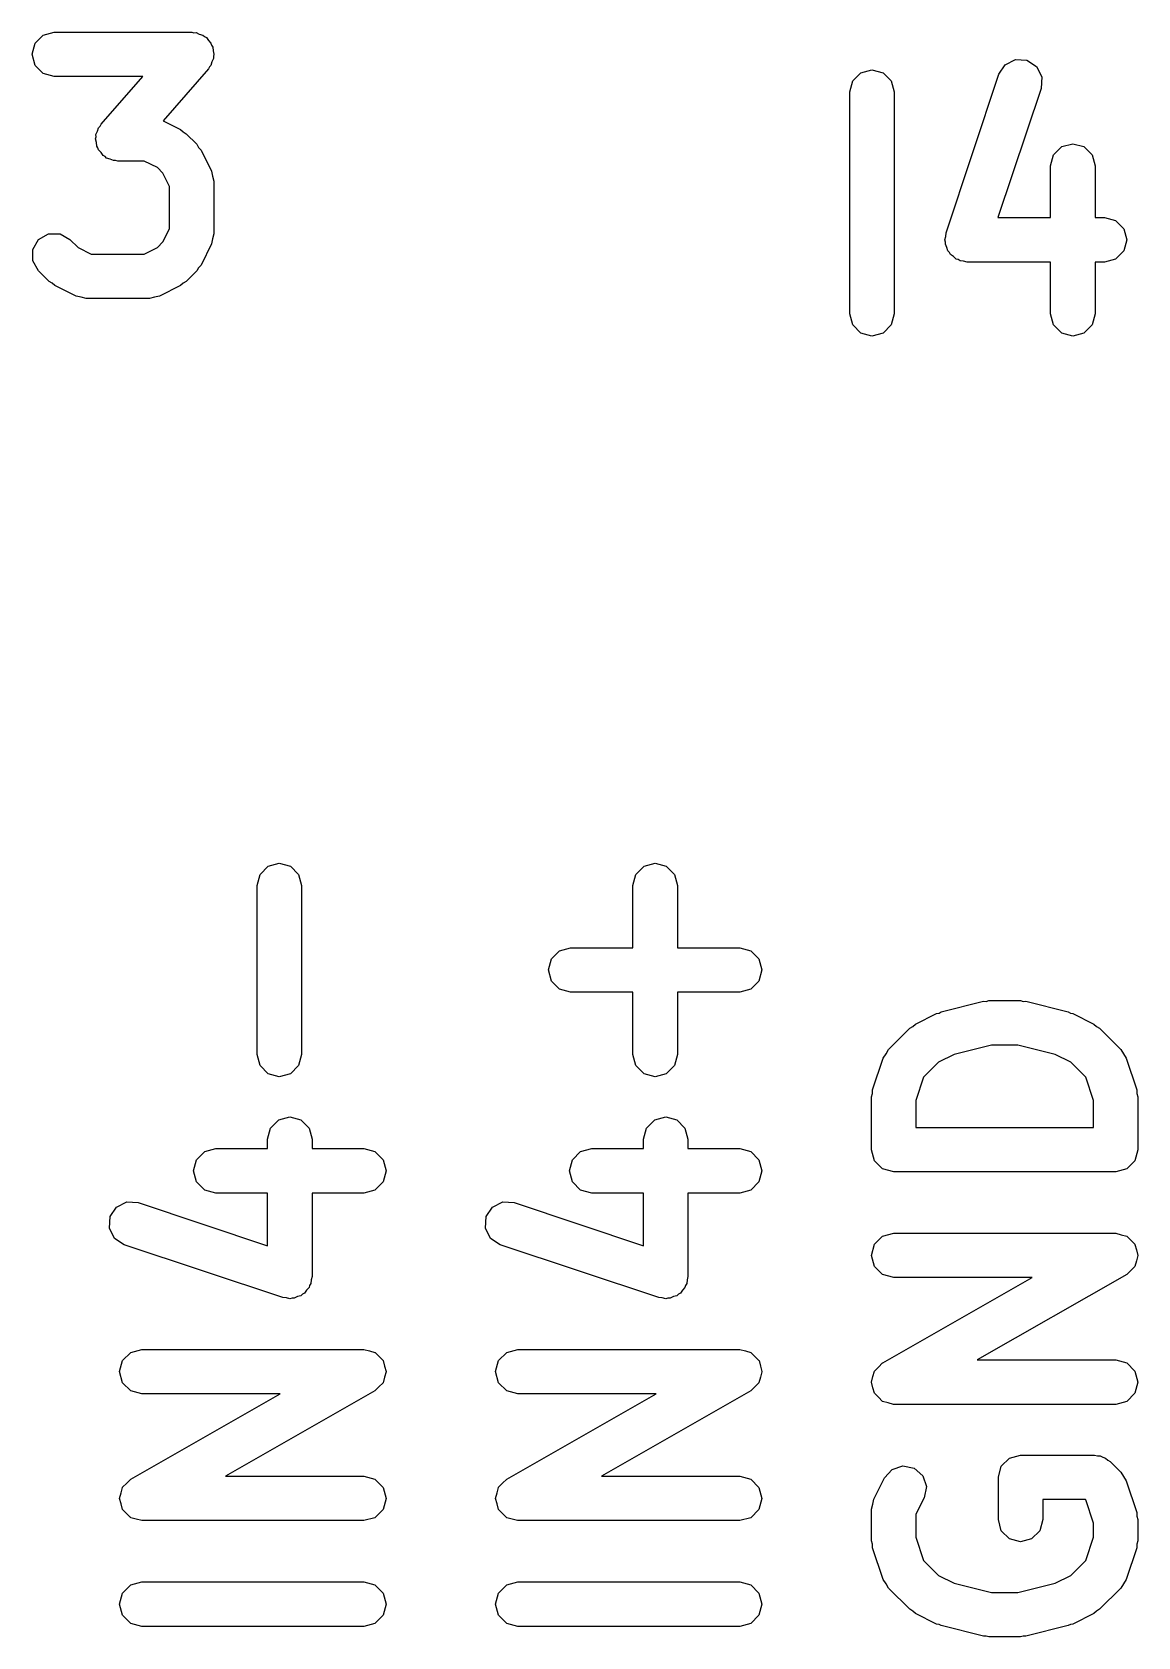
# Model space of a CAD drawing. Extents: x -4.77 to 1.81, y -0.1 to 5.11.
# Drawn here: x -3.1515 to -2.8574, y 3.8813 to 4.3083 of the extents above; entities that cross this region are included whole.
import ezdxf

# ---------------------------------------------------------------- set-up
doc = ezdxf.new("R2010")
doc.units = 0
doc.header["$MEASUREMENT"] = 0
doc.layers.add('BLACK', color=7, linetype='CONTINUOUS')

msp = doc.modelspace()

# ---------------------------------------------------------------- linework, layer by layer
at = {"layer": 'BLACK', "linetype": 'CONTINUOUS'}
for p, q in [((-3.15153, 4.30234), (-3.15074, 4.30529)), ((-3.15074, 4.30529), (-3.14858, 4.30745)), ((-3.14858, 4.30745), (-3.14562, 4.30825)), ((-3.14562, 4.30825), (-3.10907, 4.30825)), ((-3.10907, 4.30825), (-3.1085, 4.30809)), ((-3.1085, 4.30809), (-3.10792, 4.30813)), ((-3.10792, 4.30813), (-3.10705, 4.30771)), ((-3.10705, 4.30771), (-3.10611, 4.30745)), ((-3.10611, 4.30745), (-3.1057, 4.30704)), ((-3.1057, 4.30704), (-3.10518, 4.30678)), ((-3.10518, 4.30678), (-3.10464, 4.30598)), ((-3.10464, 4.30598), (-3.10395, 4.30529)), ((-3.10395, 4.30529), (-3.1038, 4.30473)), ((-3.1038, 4.30473), (-3.10348, 4.30424)), ((-3.10348, 4.30424), (-3.10341, 4.30328)), ((-3.15074, 4.29939), (-3.15153, 4.30234)), ((-3.1037, 4.30032), (-3.10395, 4.29939)), ((-3.10327, 4.30119), (-3.1037, 4.30032)), ((-3.10341, 4.30328), (-3.10316, 4.30234)), ((-3.10316, 4.30234), (-3.10331, 4.30178)), ((-3.10331, 4.30178), (-3.10327, 4.30119)), ((-2.89267, 4.29957), (-2.88994, 4.30094)), ((-2.88994, 4.30094), (-2.88688, 4.30075)), ((-2.88688, 4.30075), (-2.88433, 4.29907)), ((-3.14858, 4.29723), (-3.15074, 4.29939)), ((-3.14562, 4.29643), (-3.14858, 4.29723)), ((-3.12208, 4.29643), (-3.14562, 4.29643)), ((-3.1332, 4.28373), (-3.12208, 4.29643)), ((-3.10462, 4.29845), (-3.11671, 4.28464)), ((-3.10436, 4.29897), (-3.10462, 4.29845)), ((-3.10395, 4.29939), (-3.10436, 4.29897)), ((-2.93324, 4.29529), (-2.93107, 4.29745)), ((-2.93107, 4.29745), (-2.92812, 4.29825)), ((-2.92812, 4.29825), (-2.92517, 4.29745)), ((-2.92517, 4.29745), (-2.92301, 4.29529)), ((-2.90841, 4.25484), (-2.89435, 4.29702)), ((-2.89435, 4.29702), (-2.89267, 4.29957)), ((-2.88433, 4.29907), (-2.88297, 4.29634)), ((-2.88297, 4.29634), (-2.88315, 4.29328)), ((-2.93403, 4.29234), (-2.93324, 4.29529)), ((-2.93403, 4.23328), (-2.93403, 4.29234)), ((-2.92301, 4.29529), (-2.92222, 4.29234)), ((-2.92222, 4.29234), (-2.92222, 4.23328)), ((-2.88315, 4.29328), (-2.89462, 4.25888)), ((-3.13387, 4.2828), (-3.13345, 4.28321)), ((-3.13345, 4.28321), (-3.1332, 4.28373)), ((-3.11671, 4.28464), (-3.11205, 4.28231)), ((-3.13466, 4.27984), (-3.13451, 4.28041)), ((-3.13441, 4.27891), (-3.13466, 4.27984)), ((-3.13454, 4.28099), (-3.13412, 4.28186)), ((-3.13451, 4.28041), (-3.13454, 4.28099)), ((-3.13434, 4.27794), (-3.13441, 4.27891)), ((-3.13412, 4.28186), (-3.13387, 4.2828)), ((-3.11205, 4.28231), (-3.11134, 4.28168)), ((-3.11134, 4.28168), (-3.11051, 4.28121)), ((-3.11051, 4.28121), (-3.1077, 4.27839)), ((-2.87764, 4.27777), (-2.87469, 4.27856)), ((-2.87469, 4.27856), (-2.87174, 4.27777)), ((-3.13402, 4.27745), (-3.13434, 4.27794)), ((-3.13387, 4.27689), (-3.13402, 4.27745)), ((-3.13318, 4.2762), (-3.13387, 4.27689)), ((-3.13264, 4.2754), (-3.13318, 4.2762)), ((-3.13212, 4.27514), (-3.13264, 4.2754)), ((-3.1317, 4.27473), (-3.13212, 4.27514)), ((-3.13077, 4.27448), (-3.1317, 4.27473)), ((-3.1299, 4.27405), (-3.13077, 4.27448)), ((-3.1077, 4.27839), (-3.10723, 4.27757)), ((-3.10723, 4.27757), (-3.1066, 4.27686)), ((-3.1066, 4.27686), (-3.10378, 4.27123)), ((-2.8806, 4.27265), (-2.8798, 4.27561)), ((-2.8798, 4.27561), (-2.87764, 4.27777)), ((-2.87174, 4.27777), (-2.86958, 4.27561)), ((-2.86958, 4.27561), (-2.86879, 4.27265)), ((-3.12931, 4.27409), (-3.1299, 4.27405)), ((-3.12875, 4.27394), (-3.12931, 4.27409)), ((-3.12171, 4.27394), (-3.12875, 4.27394)), ((-3.11819, 4.27218), (-3.12171, 4.27394)), ((-3.11673, 4.27072), (-3.11819, 4.27218)), ((-3.11497, 4.2672), (-3.11673, 4.27072)), ((-3.10378, 4.27123), (-3.10351, 4.2699)), ((-2.8806, 4.25888), (-2.8806, 4.27265)), ((-2.86879, 4.27265), (-2.86879, 4.25888)), ((-3.11497, 4.25593), (-3.11497, 4.2672)), ((-3.10351, 4.2699), (-3.10316, 4.26859)), ((-3.10316, 4.26859), (-3.10316, 4.25453)), ((-2.89462, 4.25888), (-2.8806, 4.25888)), ((-2.86879, 4.25888), (-2.86625, 4.25888)), ((-2.86625, 4.25888), (-2.8633, 4.25808)), ((-2.8633, 4.25808), (-2.86114, 4.25592)), ((-3.15133, 4.25044), (-3.1498, 4.25308)), ((-3.1498, 4.25308), (-3.14715, 4.25461)), ((-3.14715, 4.25461), (-3.1441, 4.25461)), ((-3.1441, 4.25461), (-3.14145, 4.25308)), ((-3.14145, 4.25308), (-3.13931, 4.25095)), ((-3.11673, 4.25241), (-3.11497, 4.25593)), ((-3.10351, 4.25322), (-3.10378, 4.25189)), ((-3.10316, 4.25453), (-3.10351, 4.25322)), ((-2.90872, 4.25297), (-2.90847, 4.25389)), ((-2.90856, 4.25239), (-2.90872, 4.25297)), ((-2.90847, 4.25389), (-2.90841, 4.25484)), ((-2.86114, 4.25592), (-2.86035, 4.25297)), ((-2.86035, 4.25297), (-2.86114, 4.25002)), ((-3.15133, 4.24738), (-3.15133, 4.25044)), ((-3.13931, 4.25095), (-3.13579, 4.24919)), ((-3.13579, 4.24919), (-3.12171, 4.24919)), ((-3.12171, 4.24919), (-3.11819, 4.25095)), ((-3.11819, 4.25095), (-3.11673, 4.25241)), ((-3.10378, 4.25189), (-3.1066, 4.24627)), ((-2.9086, 4.25179), (-2.90856, 4.25239)), ((-2.90817, 4.25094), (-2.9086, 4.25179)), ((-2.90793, 4.25002), (-2.90817, 4.25094)), ((-2.9075, 4.24959), (-2.90793, 4.25002)), ((-2.90723, 4.24905), (-2.9075, 4.24959)), ((-2.90644, 4.24853), (-2.90723, 4.24905)), ((-2.86114, 4.25002), (-2.8633, 4.24786)), ((-3.1498, 4.24473), (-3.15133, 4.24738)), ((-3.14699, 4.24192), (-3.1498, 4.24473)), ((-3.1077, 4.24473), (-3.11051, 4.24192)), ((-3.10723, 4.24556), (-3.1077, 4.24473)), ((-3.1066, 4.24627), (-3.10723, 4.24556)), ((-2.90576, 4.24786), (-2.90644, 4.24853)), ((-2.90518, 4.2477), (-2.90576, 4.24786)), ((-2.90468, 4.24737), (-2.90518, 4.2477)), ((-2.90373, 4.24731), (-2.90468, 4.24737)), ((-2.90281, 4.24706), (-2.90373, 4.24731)), ((-2.8806, 4.24706), (-2.90281, 4.24706)), ((-2.8806, 4.23328), (-2.8806, 4.24706)), ((-2.86625, 4.24706), (-2.86879, 4.24706)), ((-2.86879, 4.24706), (-2.86879, 4.23328)), ((-2.8633, 4.24786), (-2.86625, 4.24706)), ((-3.14616, 4.24145), (-3.14699, 4.24192)), ((-3.14545, 4.24081), (-3.14616, 4.24145)), ((-3.13983, 4.238), (-3.14545, 4.24081)), ((-3.11205, 4.24081), (-3.11767, 4.238)), ((-3.11134, 4.24145), (-3.11205, 4.24081)), ((-3.11051, 4.24192), (-3.11134, 4.24145)), ((-3.1385, 4.23773), (-3.13983, 4.238)), ((-3.13719, 4.23738), (-3.1385, 4.23773)), ((-3.12031, 4.23738), (-3.13719, 4.23738)), ((-3.119, 4.23773), (-3.12031, 4.23738)), ((-3.11767, 4.238), (-3.119, 4.23773)), ((-2.93324, 4.23033), (-2.93403, 4.23328)), ((-2.92222, 4.23328), (-2.92301, 4.23033)), ((-2.8798, 4.23033), (-2.8806, 4.23328)), ((-2.86879, 4.23328), (-2.86958, 4.23033)), ((-2.93107, 4.22817), (-2.93324, 4.23033)), ((-2.92812, 4.22738), (-2.93107, 4.22817)), ((-2.92517, 4.22817), (-2.92812, 4.22738)), ((-2.92301, 4.23033), (-2.92517, 4.22817)), ((-2.87764, 4.22817), (-2.8798, 4.23033)), ((-2.87469, 4.22738), (-2.87764, 4.22817)), ((-2.87174, 4.22817), (-2.87469, 4.22738)), ((-2.86958, 4.23033), (-2.87174, 4.22817)), ((-3.08873, 4.08631), (-3.08578, 4.0871)), ((-3.08578, 4.0871), (-3.08283, 4.08631)), ((-2.98873, 4.08631), (-2.98578, 4.0871)), ((-2.98578, 4.0871), (-2.98283, 4.08631)), ((-3.09169, 4.08119), (-3.0909, 4.08415)), ((-3.0909, 4.08415), (-3.08873, 4.08631)), ((-3.08283, 4.08631), (-3.08067, 4.08415)), ((-3.08067, 4.08415), (-3.07988, 4.08119)), ((-2.99169, 4.08119), (-2.9909, 4.08415)), ((-2.9909, 4.08415), (-2.98873, 4.08631)), ((-2.98283, 4.08631), (-2.98067, 4.08415)), ((-2.98067, 4.08415), (-2.97988, 4.08119)), ((-3.09169, 4.0362), (-3.09169, 4.08119)), ((-3.07988, 4.08119), (-3.07988, 4.0362)), ((-2.99169, 4.0646), (-2.99169, 4.08119)), ((-2.97988, 4.08119), (-2.97988, 4.0646)), ((-3.01418, 4.0587), (-3.01339, 4.06165)), ((-3.01339, 4.06165), (-3.01123, 4.06381)), ((-3.01123, 4.06381), (-3.00828, 4.0646)), ((-3.00828, 4.0646), (-2.99169, 4.0646)), ((-2.97988, 4.0646), (-2.96328, 4.0646)), ((-2.96328, 4.0646), (-2.96033, 4.06381)), ((-2.96033, 4.06381), (-2.95817, 4.06165)), ((-2.95817, 4.06165), (-2.95738, 4.0587)), ((-3.01339, 4.05574), (-3.01418, 4.0587)), ((-2.95738, 4.0587), (-2.95817, 4.05574)), ((-3.01123, 4.05358), (-3.01339, 4.05574)), ((-3.00828, 4.05279), (-3.01123, 4.05358)), ((-2.99169, 4.05279), (-3.00828, 4.05279)), ((-2.99169, 4.0362), (-2.99169, 4.05279)), ((-2.96328, 4.05279), (-2.97988, 4.05279)), ((-2.97988, 4.05279), (-2.97988, 4.0362)), ((-2.96033, 4.05358), (-2.96328, 4.05279)), ((-2.95817, 4.05574), (-2.96033, 4.05358)), ((-2.90971, 4.04755), (-2.89846, 4.05036)), ((-2.89846, 4.05036), (-2.89773, 4.05035)), ((-2.89773, 4.05035), (-2.89703, 4.05054)), ((-2.89703, 4.05054), (-2.88859, 4.05054)), ((-2.88859, 4.05054), (-2.88789, 4.05035)), ((-2.88789, 4.05035), (-2.88716, 4.05036)), ((-2.88716, 4.05036), (-2.87591, 4.04755)), ((-2.91726, 4.04366), (-2.91654, 4.04429)), ((-2.91654, 4.04429), (-2.91092, 4.0471)), ((-2.91092, 4.0471), (-2.91028, 4.04723)), ((-2.91028, 4.04723), (-2.90971, 4.04755)), ((-2.87591, 4.04755), (-2.87534, 4.04723)), ((-2.87534, 4.04723), (-2.8747, 4.0471)), ((-2.8747, 4.0471), (-2.86908, 4.04429)), ((-2.86908, 4.04429), (-2.86837, 4.04366)), ((-2.9237, 4.03756), (-2.91808, 4.04319)), ((-2.91808, 4.04319), (-2.91726, 4.04366)), ((-2.86837, 4.04366), (-2.86755, 4.04319)), ((-2.86755, 4.04319), (-2.86192, 4.03756)), ((-3.0909, 4.03325), (-3.09169, 4.0362)), ((-3.07988, 4.0362), (-3.08067, 4.03325)), ((-2.9909, 4.03325), (-2.99169, 4.0362)), ((-2.97988, 4.0362), (-2.98067, 4.03325)), ((-2.92794, 4.02682), (-2.92513, 4.03525)), ((-2.92513, 4.03525), (-2.92438, 4.03639)), ((-2.92438, 4.03639), (-2.9237, 4.03756)), ((-2.90622, 4.03625), (-2.91041, 4.03416)), ((-2.8963, 4.03873), (-2.90622, 4.03625)), ((-2.88932, 4.03873), (-2.8963, 4.03873)), ((-2.87941, 4.03625), (-2.88932, 4.03873)), ((-2.87522, 4.03416), (-2.87941, 4.03625)), ((-2.86192, 4.03756), (-2.86124, 4.03639)), ((-2.86124, 4.03639), (-2.86049, 4.03525)), ((-2.86049, 4.03525), (-2.85768, 4.02682)), ((-3.08873, 4.03108), (-3.0909, 4.03325)), ((-3.08578, 4.03029), (-3.08873, 4.03108)), ((-3.08283, 4.03108), (-3.08578, 4.03029)), ((-3.08067, 4.03325), (-3.08283, 4.03108)), ((-2.98873, 4.03108), (-2.9909, 4.03325)), ((-2.98578, 4.03029), (-2.98873, 4.03108)), ((-2.98283, 4.03108), (-2.98578, 4.03029)), ((-2.98067, 4.03325), (-2.98283, 4.03108)), ((-2.91041, 4.03416), (-2.91437, 4.0302)), ((-2.87126, 4.0302), (-2.87522, 4.03416)), ((-2.928, 4.02587), (-2.92794, 4.02682)), ((-2.91437, 4.0302), (-2.91643, 4.02399)), ((-2.86919, 4.02399), (-2.87126, 4.0302)), ((-2.85768, 4.02682), (-2.85763, 4.02587)), ((-2.92825, 4.02495), (-2.928, 4.02587)), ((-2.92825, 4.01089), (-2.92825, 4.02495)), ((-2.91643, 4.02399), (-2.91643, 4.01679)), ((-2.86919, 4.01679), (-2.86919, 4.02399)), ((-2.85763, 4.02587), (-2.85738, 4.02495)), ((-2.85738, 4.02495), (-2.85738, 4.01089)), ((-3.08808, 4.01665), (-3.08592, 4.01882)), ((-3.08592, 4.01882), (-3.08297, 4.01961)), ((-3.08297, 4.01961), (-3.08002, 4.01882)), ((-3.08002, 4.01882), (-3.07786, 4.01665)), ((-2.98808, 4.01665), (-2.98592, 4.01882)), ((-2.98592, 4.01882), (-2.98297, 4.01961)), ((-2.98297, 4.01961), (-2.98002, 4.01882)), ((-2.98002, 4.01882), (-2.97786, 4.01665)), ((-3.08888, 4.0137), (-3.08808, 4.01665)), ((-3.07786, 4.01665), (-3.07706, 4.0137)), ((-2.98888, 4.0137), (-2.98808, 4.01665)), ((-2.97786, 4.01665), (-2.97706, 4.0137)), ((-2.91643, 4.01679), (-2.86919, 4.01679)), ((-3.10777, 4.00822), (-3.10561, 4.01038)), ((-3.10561, 4.01038), (-3.10265, 4.01117)), ((-3.10265, 4.01117), (-3.08888, 4.01117)), ((-3.08888, 4.01117), (-3.08888, 4.0137)), ((-3.07706, 4.0137), (-3.07706, 4.01117)), ((-3.07706, 4.01117), (-3.06328, 4.01117)), ((-3.06328, 4.01117), (-3.06033, 4.01038)), ((-3.06033, 4.01038), (-3.05817, 4.00822)), ((-3.00777, 4.00822), (-3.00561, 4.01038)), ((-3.00561, 4.01038), (-3.00265, 4.01117)), ((-3.00265, 4.01117), (-2.98888, 4.01117)), ((-2.98888, 4.01117), (-2.98888, 4.0137)), ((-2.97706, 4.0137), (-2.97706, 4.01117)), ((-2.97706, 4.01117), (-2.96328, 4.01117)), ((-2.96328, 4.01117), (-2.96033, 4.01038)), ((-2.96033, 4.01038), (-2.95817, 4.00822)), ((-2.92745, 4.00794), (-2.92825, 4.01089)), ((-2.85738, 4.01089), (-2.85817, 4.00794)), ((-3.10856, 4.00526), (-3.10777, 4.00822)), ((-3.05817, 4.00822), (-3.05738, 4.00526)), ((-3.00856, 4.00526), (-3.00777, 4.00822)), ((-2.95817, 4.00822), (-2.95738, 4.00526)), ((-2.92529, 4.00577), (-2.92745, 4.00794)), ((-2.92234, 4.00498), (-2.92529, 4.00577)), ((-2.86033, 4.00577), (-2.86328, 4.00498)), ((-2.85817, 4.00794), (-2.86033, 4.00577)), ((-3.10777, 4.00231), (-3.10856, 4.00526)), ((-3.10561, 4.00015), (-3.10777, 4.00231)), ((-3.05817, 4.00231), (-3.06033, 4.00015)), ((-3.05738, 4.00526), (-3.05817, 4.00231)), ((-3.00777, 4.00231), (-3.00856, 4.00526)), ((-3.00561, 4.00015), (-3.00777, 4.00231)), ((-2.95817, 4.00231), (-2.96033, 4.00015)), ((-2.95738, 4.00526), (-2.95817, 4.00231)), ((-2.86328, 4.00498), (-2.92234, 4.00498)), ((-3.12907, 3.99562), (-3.12634, 3.99699)), ((-3.12634, 3.99699), (-3.12328, 3.99681)), ((-3.12328, 3.99681), (-3.08888, 3.98534)), ((-3.10265, 3.99936), (-3.10561, 4.00015)), ((-3.08888, 3.99936), (-3.10265, 3.99936)), ((-3.08888, 3.98534), (-3.08888, 3.99936)), ((-3.06328, 3.99936), (-3.07706, 3.99936)), ((-3.07706, 3.99936), (-3.07706, 3.97714)), ((-3.06033, 4.00015), (-3.06328, 3.99936)), ((-3.02907, 3.99562), (-3.02634, 3.99699)), ((-3.02634, 3.99699), (-3.02328, 3.99681)), ((-3.02328, 3.99681), (-2.98888, 3.98534)), ((-3.00265, 3.99936), (-3.00561, 4.00015)), ((-2.98888, 3.99936), (-3.00265, 3.99936)), ((-2.98888, 3.98534), (-2.98888, 3.99936)), ((-2.96328, 3.99936), (-2.97706, 3.99936)), ((-2.97706, 3.99936), (-2.97706, 3.97714)), ((-2.96033, 4.00015), (-2.96328, 3.99936)), ((-3.13094, 3.99002), (-3.13075, 3.99307)), ((-3.13075, 3.99307), (-3.12907, 3.99562)), ((-3.03094, 3.99002), (-3.03075, 3.99307)), ((-3.03075, 3.99307), (-3.02907, 3.99562)), ((-3.12957, 3.98729), (-3.13094, 3.99002)), ((-3.02957, 3.98729), (-3.03094, 3.99002)), ((-2.92529, 3.98788), (-2.92234, 3.98867)), ((-2.92234, 3.98867), (-2.86328, 3.98867)), ((-2.86328, 3.98867), (-2.86327, 3.98867)), ((-2.86327, 3.98867), (-2.86326, 3.98867)), ((-2.86326, 3.98867), (-2.86179, 3.98827)), ((-2.86179, 3.98827), (-2.86033, 3.98788)), ((-3.12702, 3.9856), (-3.12957, 3.98729)), ((-3.08484, 3.97154), (-3.12702, 3.9856)), ((-3.02702, 3.9856), (-3.02957, 3.98729)), ((-2.98484, 3.97154), (-3.02702, 3.9856)), ((-2.92825, 3.98277), (-2.92745, 3.98572)), ((-2.92745, 3.98572), (-2.92529, 3.98788)), ((-2.86033, 3.98788), (-2.86032, 3.98787)), ((-2.86032, 3.98787), (-2.86031, 3.98787)), ((-2.86031, 3.98787), (-2.85924, 3.98679)), ((-2.85924, 3.98679), (-2.85817, 3.98572)), ((-2.85817, 3.98572), (-2.85817, 3.98571)), ((-2.85817, 3.98571), (-2.85816, 3.9857)), ((-2.85816, 3.9857), (-2.85777, 3.98423)), ((-2.85777, 3.98423), (-2.85738, 3.98277)), ((-2.92745, 3.97981), (-2.92825, 3.98277)), ((-2.92529, 3.97765), (-2.92745, 3.97981)), ((-2.85818, 3.97979), (-2.85926, 3.97872)), ((-2.85817, 3.97981), (-2.85818, 3.9798)), ((-2.85818, 3.9798), (-2.85818, 3.97979)), ((-2.85778, 3.98128), (-2.85817, 3.97981)), ((-2.85738, 3.98274), (-2.85778, 3.98128)), ((-2.85738, 3.98277), (-2.85738, 3.98275)), ((-2.85738, 3.98275), (-2.85738, 3.98274)), ((-3.07731, 3.97622), (-3.07737, 3.97528)), ((-3.07706, 3.97714), (-3.07731, 3.97622)), ((-2.97731, 3.97622), (-2.97737, 3.97528)), ((-2.97706, 3.97714), (-2.97731, 3.97622)), ((-2.92234, 3.97686), (-2.92529, 3.97765)), ((-2.92527, 3.95415), (-2.88552, 3.97686)), ((-2.88552, 3.97686), (-2.92234, 3.97686)), ((-2.86035, 3.97764), (-2.9001, 3.95493)), ((-2.86033, 3.97765), (-2.86035, 3.97765)), ((-2.86035, 3.97765), (-2.86035, 3.97764)), ((-2.85926, 3.97872), (-2.86033, 3.97765)), ((-3.08389, 3.97148), (-3.08484, 3.97154)), ((-3.08297, 3.97124), (-3.08389, 3.97148)), ((-3.08239, 3.97139), (-3.08297, 3.97124)), ((-3.08179, 3.97136), (-3.08239, 3.97139)), ((-3.08094, 3.97178), (-3.08179, 3.97136)), ((-3.08002, 3.97203), (-3.08094, 3.97178)), ((-3.07959, 3.97245), (-3.08002, 3.97203)), ((-3.07905, 3.97272), (-3.07959, 3.97245)), ((-3.07853, 3.97352), (-3.07905, 3.97272)), ((-3.07786, 3.97419), (-3.07853, 3.97352)), ((-3.0777, 3.97477), (-3.07786, 3.97419)), ((-3.07737, 3.97528), (-3.0777, 3.97477)), ((-2.98389, 3.97148), (-2.98484, 3.97154)), ((-2.98297, 3.97124), (-2.98389, 3.97148)), ((-2.98239, 3.97139), (-2.98297, 3.97124)), ((-2.98179, 3.97136), (-2.98239, 3.97139)), ((-2.98094, 3.97178), (-2.98179, 3.97136)), ((-2.98002, 3.97203), (-2.98094, 3.97178)), ((-2.97959, 3.97245), (-2.98002, 3.97203)), ((-2.97905, 3.97272), (-2.97959, 3.97245)), ((-2.97853, 3.97352), (-2.97905, 3.97272)), ((-2.97786, 3.97419), (-2.97853, 3.97352)), ((-2.9777, 3.97477), (-2.97786, 3.97419)), ((-2.97737, 3.97528), (-2.9777, 3.97477)), ((-3.12825, 3.95183), (-3.12745, 3.95479)), ((-3.12745, 3.95479), (-3.12529, 3.95695)), ((-3.12529, 3.95695), (-3.12234, 3.95774)), ((-3.12234, 3.95774), (-3.06328, 3.95774)), ((-3.06328, 3.95774), (-3.06327, 3.95774)), ((-3.06327, 3.95774), (-3.06326, 3.95774)), ((-3.06326, 3.95774), (-3.06179, 3.95734)), ((-3.06179, 3.95734), (-3.06033, 3.95695)), ((-3.06033, 3.95695), (-3.06032, 3.95694)), ((-3.06032, 3.95694), (-3.06031, 3.95693)), ((-3.06031, 3.95693), (-3.05924, 3.95586)), ((-3.05924, 3.95586), (-3.05817, 3.95479)), ((-3.05817, 3.95479), (-3.05817, 3.95477)), ((-3.05817, 3.95477), (-3.05816, 3.95476)), ((-3.05816, 3.95476), (-3.05777, 3.95329)), ((-3.02825, 3.95183), (-3.02745, 3.95479)), ((-3.02745, 3.95479), (-3.02529, 3.95695)), ((-3.02529, 3.95695), (-3.02234, 3.95774)), ((-3.02234, 3.95774), (-2.96328, 3.95774)), ((-2.96328, 3.95774), (-2.96327, 3.95774)), ((-2.96327, 3.95774), (-2.96326, 3.95774)), ((-2.96326, 3.95774), (-2.96179, 3.95734)), ((-2.96179, 3.95734), (-2.96033, 3.95695)), ((-2.96033, 3.95695), (-2.96032, 3.95694)), ((-2.96032, 3.95694), (-2.96031, 3.95693)), ((-2.96031, 3.95693), (-2.95924, 3.95586)), ((-2.95924, 3.95586), (-2.95817, 3.95479)), ((-2.95817, 3.95479), (-2.95817, 3.95477)), ((-2.95817, 3.95477), (-2.95816, 3.95476)), ((-2.95816, 3.95476), (-2.95777, 3.95329)), ((-2.92636, 3.95306), (-2.92529, 3.95414)), ((-2.92529, 3.95414), (-2.92528, 3.95414)), ((-2.92528, 3.95414), (-2.92527, 3.95415)), ((-2.9001, 3.95493), (-2.86328, 3.95493)), ((-2.86328, 3.95493), (-2.86033, 3.95414)), ((-2.86033, 3.95414), (-2.85817, 3.95197)), ((-3.12745, 3.94888), (-3.12825, 3.95183)), ((-3.05778, 3.95034), (-3.05817, 3.94888)), ((-3.05738, 3.95181), (-3.05778, 3.95034)), ((-3.05777, 3.95329), (-3.05738, 3.95183)), ((-3.05738, 3.95183), (-3.05738, 3.95182)), ((-3.05738, 3.95182), (-3.05738, 3.95181)), ((-3.02745, 3.94888), (-3.02825, 3.95183)), ((-2.95778, 3.95034), (-2.95817, 3.94888)), ((-2.95738, 3.95181), (-2.95778, 3.95034)), ((-2.95777, 3.95329), (-2.95738, 3.95183)), ((-2.95738, 3.95183), (-2.95738, 3.95182)), ((-2.95738, 3.95182), (-2.95738, 3.95181)), ((-2.92825, 3.94905), (-2.92785, 3.95051)), ((-2.92785, 3.95051), (-2.92745, 3.95197)), ((-2.92745, 3.95197), (-2.92744, 3.95198)), ((-2.92744, 3.952), (-2.92636, 3.95306)), ((-2.92744, 3.95198), (-2.92744, 3.952)), ((-2.85817, 3.95197), (-2.85738, 3.94902)), ((-3.12529, 3.94672), (-3.12745, 3.94888)), ((-3.12234, 3.94593), (-3.12529, 3.94672)), ((-3.12527, 3.92322), (-3.08552, 3.94593)), ((-3.08552, 3.94593), (-3.12234, 3.94593)), ((-3.06035, 3.94671), (-3.1001, 3.92399)), ((-3.06034, 3.94672), (-3.06035, 3.94671)), ((-3.06033, 3.94672), (-3.06034, 3.94672)), ((-3.05926, 3.94779), (-3.06033, 3.94672)), ((-3.05818, 3.94886), (-3.05926, 3.94779)), ((-3.05817, 3.94888), (-3.05818, 3.94887)), ((-3.05818, 3.94887), (-3.05818, 3.94886)), ((-3.02529, 3.94672), (-3.02745, 3.94888)), ((-3.02234, 3.94593), (-3.02529, 3.94672)), ((-3.02527, 3.92322), (-2.98552, 3.94593)), ((-2.98552, 3.94593), (-3.02234, 3.94593)), ((-2.96035, 3.94671), (-3.0001, 3.92399)), ((-2.96034, 3.94672), (-2.96035, 3.94671)), ((-2.96033, 3.94672), (-2.96034, 3.94672)), ((-2.95926, 3.94779), (-2.96033, 3.94672)), ((-2.95818, 3.94886), (-2.95926, 3.94779)), ((-2.95817, 3.94888), (-2.95818, 3.94887)), ((-2.95818, 3.94887), (-2.95818, 3.94886)), ((-2.92824, 3.94903), (-2.92825, 3.94905)), ((-2.92825, 3.94902), (-2.92824, 3.94903)), ((-2.92785, 3.94756), (-2.92825, 3.94902)), ((-2.92747, 3.94609), (-2.92785, 3.94756)), ((-2.92746, 3.94608), (-2.92747, 3.94609)), ((-2.92745, 3.94607), (-2.92746, 3.94608)), ((-2.92638, 3.945), (-2.92745, 3.94607)), ((-2.85817, 3.94607), (-2.86033, 3.94391)), ((-2.85738, 3.94902), (-2.85817, 3.94607)), ((-2.92532, 3.94392), (-2.92638, 3.945)), ((-2.9253, 3.94392), (-2.92532, 3.94392)), ((-2.92529, 3.94391), (-2.9253, 3.94392)), ((-2.92383, 3.94352), (-2.92529, 3.94391)), ((-2.92237, 3.94312), (-2.92383, 3.94352)), ((-2.92235, 3.94312), (-2.92237, 3.94312)), ((-2.92234, 3.94312), (-2.92235, 3.94312)), ((-2.86328, 3.94312), (-2.92234, 3.94312)), ((-2.86033, 3.94391), (-2.86328, 3.94312)), ((-2.89371, 3.92666), (-2.89155, 3.92883)), ((-2.89155, 3.92883), (-2.88859, 3.92962)), ((-2.88859, 3.92962), (-2.86891, 3.92962)), ((-2.86891, 3.92962), (-2.86816, 3.92942)), ((-2.86816, 3.92942), (-2.86738, 3.92942)), ((-2.86738, 3.92942), (-2.86671, 3.92903)), ((-2.86671, 3.92903), (-2.86596, 3.92883)), ((-2.86596, 3.92883), (-2.86541, 3.92828)), ((-2.92481, 3.92354), (-2.92278, 3.92583)), ((-2.92278, 3.92583), (-2.91988, 3.92679)), ((-2.91988, 3.92679), (-2.91689, 3.92618)), ((-2.91689, 3.92618), (-2.9146, 3.92415)), ((-2.9146, 3.92415), (-2.91363, 3.92125)), ((-2.8945, 3.92371), (-2.89371, 3.92666)), ((-2.86541, 3.92828), (-2.86473, 3.92789)), ((-2.86473, 3.92789), (-2.86192, 3.92508)), ((-2.86192, 3.92508), (-2.86124, 3.9239)), ((-3.12785, 3.91958), (-3.12745, 3.92104)), ((-3.12745, 3.92104), (-3.12744, 3.92105)), ((-3.12744, 3.92106), (-3.12636, 3.92213)), ((-3.12744, 3.92105), (-3.12744, 3.92106)), ((-3.12636, 3.92213), (-3.12529, 3.9232)), ((-3.12529, 3.9232), (-3.12528, 3.92321)), ((-3.12528, 3.92321), (-3.12527, 3.92322)), ((-3.1001, 3.92399), (-3.06328, 3.92399)), ((-3.06328, 3.92399), (-3.06033, 3.9232)), ((-3.06033, 3.9232), (-3.05817, 3.92104)), ((-3.05817, 3.92104), (-3.05738, 3.91809)), ((-3.02785, 3.91958), (-3.02745, 3.92104)), ((-3.02745, 3.92104), (-3.02744, 3.92105)), ((-3.02744, 3.92106), (-3.02636, 3.92213)), ((-3.02744, 3.92105), (-3.02744, 3.92106)), ((-3.02636, 3.92213), (-3.02529, 3.9232)), ((-3.02529, 3.9232), (-3.02528, 3.92321)), ((-3.02528, 3.92321), (-3.02527, 3.92322)), ((-3.0001, 3.92399), (-2.96328, 3.92399)), ((-2.96328, 3.92399), (-2.96033, 3.9232)), ((-2.96033, 3.9232), (-2.95817, 3.92104)), ((-2.95817, 3.92104), (-2.95738, 3.91809)), ((-2.92762, 3.91792), (-2.92481, 3.92354)), ((-2.91363, 3.92125), (-2.91425, 3.91826)), ((-2.8945, 3.91246), (-2.8945, 3.92371)), ((-2.86124, 3.9239), (-2.86049, 3.92277)), ((-2.86049, 3.92277), (-2.85768, 3.91433)), ((-3.12825, 3.91811), (-3.12785, 3.91958)), ((-3.12824, 3.9181), (-3.12825, 3.91811)), ((-3.12825, 3.91809), (-3.12824, 3.9181)), ((-3.12785, 3.91662), (-3.12825, 3.91809)), ((-3.12747, 3.91516), (-3.12785, 3.91662)), ((-3.05738, 3.91809), (-3.05817, 3.91513)), ((-3.02825, 3.91811), (-3.02785, 3.91958)), ((-3.02824, 3.9181), (-3.02825, 3.91811)), ((-3.02825, 3.91809), (-3.02824, 3.9181)), ((-3.02785, 3.91662), (-3.02825, 3.91809)), ((-3.02747, 3.91516), (-3.02785, 3.91662)), ((-2.95738, 3.91809), (-2.95817, 3.91513)), ((-2.92825, 3.91528), (-2.92789, 3.91659)), ((-2.92789, 3.91659), (-2.92762, 3.91792)), ((-2.91425, 3.91826), (-2.91643, 3.91388)), ((-2.87136, 3.91781), (-2.88269, 3.91781)), ((-2.88269, 3.91781), (-2.88269, 3.91246)), ((-2.87126, 3.91771), (-2.87136, 3.91781)), ((-2.86919, 3.91151), (-2.87126, 3.91771)), ((-3.12746, 3.91515), (-3.12747, 3.91516)), ((-3.12745, 3.91513), (-3.12746, 3.91515)), ((-3.12638, 3.91406), (-3.12745, 3.91513)), ((-3.12532, 3.91299), (-3.12638, 3.91406)), ((-3.1253, 3.91298), (-3.12532, 3.91299)), ((-3.12529, 3.91297), (-3.1253, 3.91298)), ((-3.12383, 3.91258), (-3.12529, 3.91297)), ((-3.12237, 3.91218), (-3.12383, 3.91258)), ((-3.12235, 3.91219), (-3.12237, 3.91218)), ((-3.12234, 3.91218), (-3.12235, 3.91219)), ((-3.06328, 3.91218), (-3.12234, 3.91218)), ((-3.06033, 3.91297), (-3.06328, 3.91218)), ((-3.05817, 3.91513), (-3.06033, 3.91297)), ((-3.02746, 3.91515), (-3.02747, 3.91516)), ((-3.02745, 3.91513), (-3.02746, 3.91515)), ((-3.02638, 3.91406), (-3.02745, 3.91513)), ((-3.02532, 3.91299), (-3.02638, 3.91406)), ((-3.0253, 3.91298), (-3.02532, 3.91299)), ((-3.02529, 3.91297), (-3.0253, 3.91298)), ((-3.02383, 3.91258), (-3.02529, 3.91297)), ((-3.02237, 3.91218), (-3.02383, 3.91258)), ((-3.02235, 3.91219), (-3.02237, 3.91218)), ((-3.02234, 3.91218), (-3.02235, 3.91219)), ((-2.96328, 3.91218), (-3.02234, 3.91218)), ((-2.96033, 3.91297), (-2.96328, 3.91218)), ((-2.95817, 3.91513), (-2.96033, 3.91297)), ((-2.92825, 3.90684), (-2.92825, 3.91528)), ((-2.91643, 3.91388), (-2.91643, 3.9078)), ((-2.89371, 3.90951), (-2.8945, 3.91246)), ((-2.88269, 3.91246), (-2.88348, 3.90951)), ((-2.86919, 3.9078), (-2.86919, 3.91151)), ((-2.85768, 3.91433), (-2.85763, 3.91338)), ((-2.85763, 3.91338), (-2.85738, 3.91246)), ((-2.85738, 3.91246), (-2.85738, 3.90684)), ((-2.91643, 3.9078), (-2.91437, 3.90159)), ((-2.89155, 3.90735), (-2.89371, 3.90951)), ((-2.88859, 3.90656), (-2.89155, 3.90735)), ((-2.88564, 3.90735), (-2.88859, 3.90656)), ((-2.88348, 3.90951), (-2.88564, 3.90735)), ((-2.87126, 3.90159), (-2.86919, 3.9078)), ((-2.928, 3.90592), (-2.92825, 3.90684)), ((-2.92794, 3.90497), (-2.928, 3.90592)), ((-2.92513, 3.89654), (-2.92794, 3.90497)), ((-2.85768, 3.90497), (-2.86049, 3.89654)), ((-2.85763, 3.90592), (-2.85768, 3.90497)), ((-2.85738, 3.90684), (-2.85763, 3.90592)), ((-2.91437, 3.90159), (-2.91041, 3.89763)), ((-2.87522, 3.89763), (-2.87126, 3.90159)), ((-3.12745, 3.89292), (-3.12529, 3.89508)), ((-3.12529, 3.89508), (-3.12234, 3.89587)), ((-3.12234, 3.89587), (-3.06328, 3.89587)), ((-3.06328, 3.89587), (-3.06033, 3.89508)), ((-3.06033, 3.89508), (-3.05817, 3.89292)), ((-3.02745, 3.89292), (-3.02529, 3.89508)), ((-3.02529, 3.89508), (-3.02234, 3.89587)), ((-3.02234, 3.89587), (-2.96328, 3.89587)), ((-2.96328, 3.89587), (-2.96033, 3.89508)), ((-2.96033, 3.89508), (-2.95817, 3.89292)), ((-2.92438, 3.8954), (-2.92513, 3.89654)), ((-2.9237, 3.89423), (-2.92438, 3.8954)), ((-2.91041, 3.89763), (-2.90622, 3.89554)), ((-2.90622, 3.89554), (-2.8963, 3.89306)), ((-2.88932, 3.89306), (-2.87941, 3.89554)), ((-2.87941, 3.89554), (-2.87522, 3.89763)), ((-2.86124, 3.8954), (-2.86192, 3.89423)), ((-2.86049, 3.89654), (-2.86124, 3.8954)), ((-3.12825, 3.88997), (-3.12745, 3.89292)), ((-3.05817, 3.89292), (-3.05738, 3.88997)), ((-3.02825, 3.88997), (-3.02745, 3.89292)), ((-2.95817, 3.89292), (-2.95738, 3.88997)), ((-2.91808, 3.8886), (-2.9237, 3.89423)), ((-2.8963, 3.89306), (-2.88932, 3.89306)), ((-2.86192, 3.89423), (-2.86755, 3.8886)), ((-3.12745, 3.88701), (-3.12825, 3.88997)), ((-3.12529, 3.88485), (-3.12745, 3.88701)), ((-3.05817, 3.88701), (-3.06033, 3.88485)), ((-3.05738, 3.88997), (-3.05817, 3.88701)), ((-3.02745, 3.88701), (-3.02825, 3.88997)), ((-3.02529, 3.88485), (-3.02745, 3.88701)), ((-2.95817, 3.88701), (-2.96033, 3.88485)), ((-2.95738, 3.88997), (-2.95817, 3.88701)), ((-2.91726, 3.88813), (-2.91808, 3.8886)), ((-2.91654, 3.8875), (-2.91726, 3.88813)), ((-2.91092, 3.88468), (-2.91654, 3.8875)), ((-2.86908, 3.8875), (-2.8747, 3.88468)), ((-2.86837, 3.88813), (-2.86908, 3.8875)), ((-2.86755, 3.8886), (-2.86837, 3.88813)), ((-3.12234, 3.88406), (-3.12529, 3.88485)), ((-3.06328, 3.88406), (-3.12234, 3.88406)), ((-3.06033, 3.88485), (-3.06328, 3.88406)), ((-3.02234, 3.88406), (-3.02529, 3.88485)), ((-2.96328, 3.88406), (-3.02234, 3.88406)), ((-2.96033, 3.88485), (-2.96328, 3.88406)), ((-2.91028, 3.88455), (-2.91092, 3.88468)), ((-2.90971, 3.88424), (-2.91028, 3.88455)), ((-2.89846, 3.88142), (-2.90971, 3.88424)), ((-2.89773, 3.88144), (-2.89846, 3.88142)), ((-2.89703, 3.88125), (-2.89773, 3.88144)), ((-2.88789, 3.88144), (-2.88859, 3.88125)), ((-2.88716, 3.88142), (-2.88789, 3.88144)), ((-2.87591, 3.88424), (-2.88716, 3.88142)), ((-2.87534, 3.88455), (-2.87591, 3.88424)), ((-2.8747, 3.88468), (-2.87534, 3.88455)), ((-2.88859, 3.88125), (-2.89703, 3.88125))]:
    msp.add_line(p, q, dxfattribs=at)

doc.saveas('drawing.dxf')
